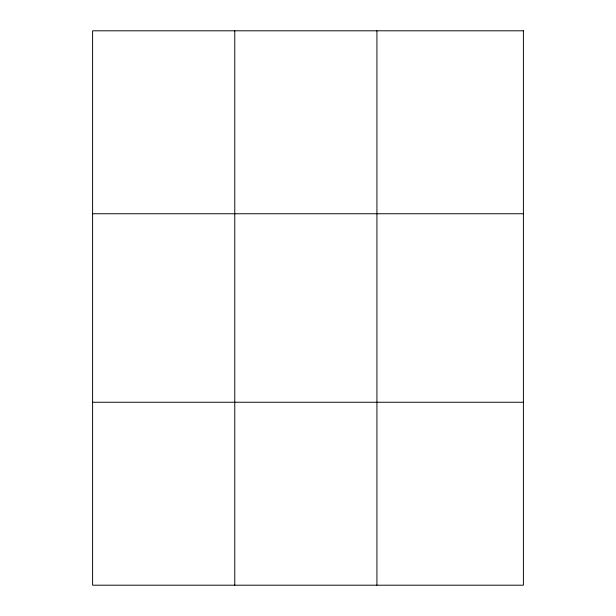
<?xml version="1.0" encoding="UTF-8"?>
<svg xmlns="http://www.w3.org/2000/svg" width="616" height="616" viewBox="0 0 616 616"><rect width="100%" height="100%" fill="white"/><g stroke="black" fill="none" stroke-linecap="round" stroke-linejoin="round"><path stroke-width="0.92" d="M234.765 30.8L234.765 585.2M376.93 30.8L376.93 585.2M92.6 213.752L523.4 213.752M92.6 402.248L523.4 402.248M523.4 30.8L523.4 585.2L92.6 585.2L92.6 30.8L523.4 30.8"/></g></svg>
